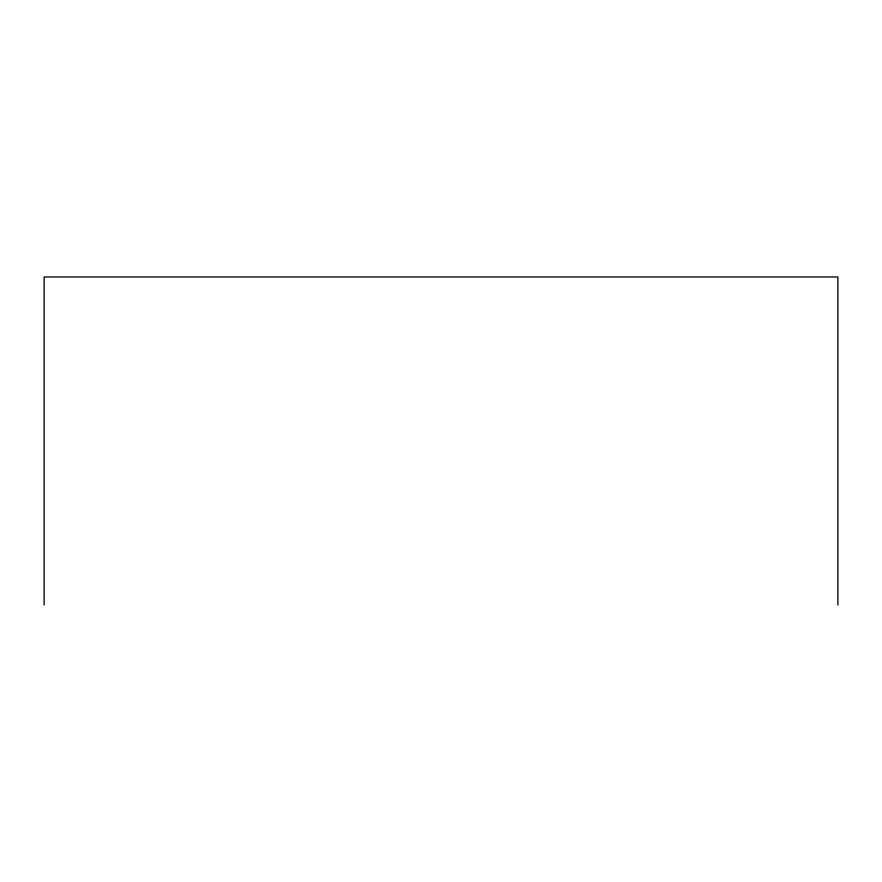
<?xml version="1.0" encoding="UTF-8"?>
<svg xmlns="http://www.w3.org/2000/svg" width="882" height="882" viewBox="0 0 882 882"><rect width="100%" height="100%" fill="white"/><g stroke="black" fill="none" stroke-linecap="round" stroke-linejoin="round"><path stroke-width="1.32" d="M837.9 605.03L837.9 276.97L44.1 276.97L44.1 605.03"/></g></svg>
